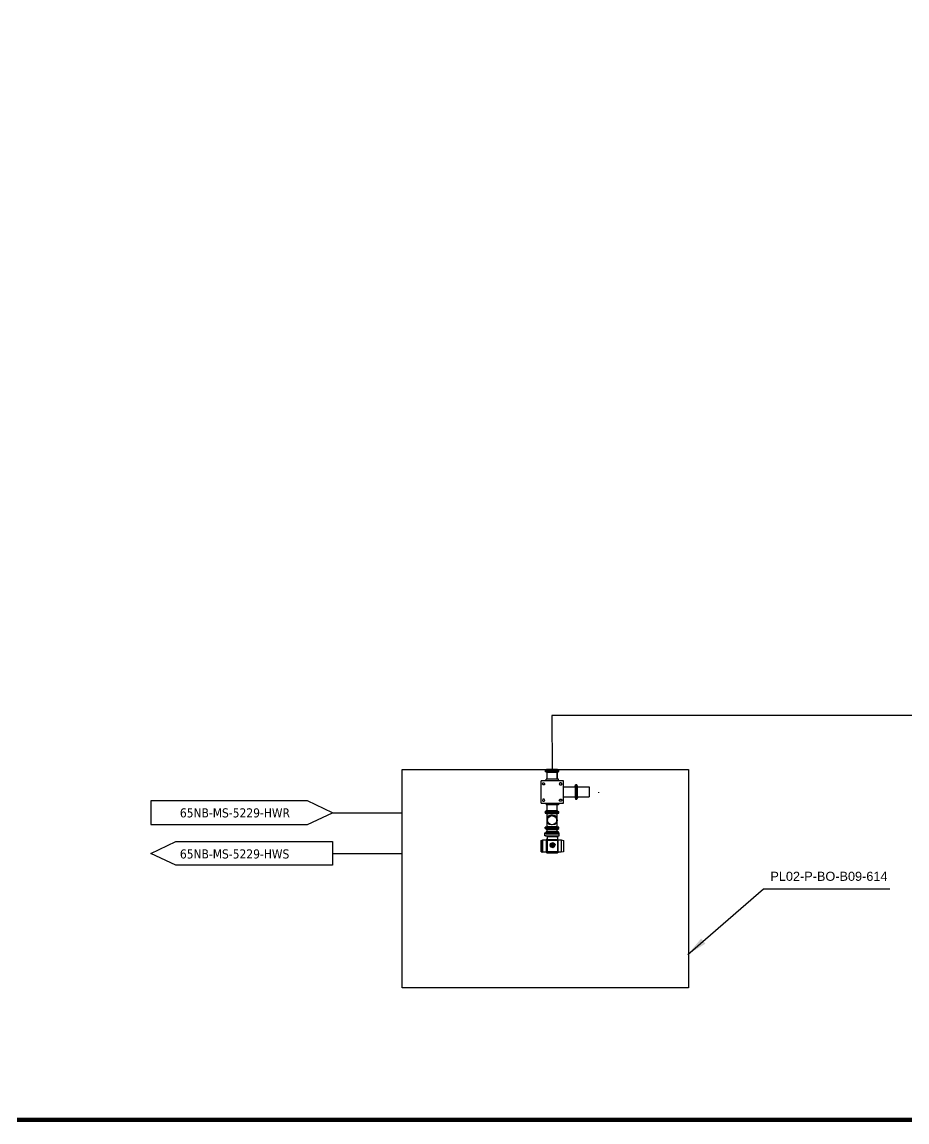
# Model space of a CAD drawing. Header units: millimetres. Extents: x 24306 to 29428, y 5751 to 9375.
# Drawn here: x 26177 to 27265, y 5751 to 7103 of the extents above; entities that cross this region are included whole.
import ezdxf

# ---------------------------------------------------------------- set-up
doc = ezdxf.new("R2010")
doc.units = ezdxf.units.MM
for name, color, linetype in [('Equipment', 123, 'Continuous'), ('HW LINE', 1, 'Continuous'), ('Reference', 6, 'Continuous')]:
    doc.layers.add(name, color=color, linetype=linetype)
doc.layers.add('TITLE TEXT', color=7, linetype='Continuous', lineweight=20)
doc.dimstyles.new('ISO-25', dxfattribs={"dimtxt": 2.5, "dimasz": 2.5, "dimexe": 1.25, "dimexo": 0.625, "dimtad": 1, "dimtxsty": 'Standard', "dimcen": 2.5, "dimadec": 0, "dimazin": 0, "dimtfac": 1, "dimtmove": 0, "dimatfit": 3, "dimfxl": 1, "dimarcsym": 0})

# ---------------------------------------------------------------- blocks, each defined once
blk = doc.blocks.new('LEEPAC')
at = {"layer": 'Equipment', "linetype": 'Continuous'}
blk.add_lwpolyline([(26644.8, 6770.2), (26996.5, 6770.2), (26996.5, 6501.8), (26644.8, 6501.8)], close=True, dxfattribs=at)
for points in [[(26835.5, 6770.2), (26822.1, 6770.2), (26820.4, 6769.6)], [(26828.8, 6768.5), (26837.2, 6768.5), (26837.2, 6769.6), (26820.4, 6769.6)], [(26820.4, 6769.6), (26820.4, 6768.5), (26822.7, 6768.5)], [(26828.8, 6768.5), (26820.4, 6768.5), (26822.7, 6768.5)], [(26828.8, 6768.5), (26820.4, 6768.5), (26820.4, 6767.9), (26837.2, 6767.9), (26837.2, 6768.5)], [(26822.1, 6766.8), (26820.4, 6767.9)], [(26821.5, 6768.5), (26821.5, 6769.1), (26822.1, 6769.1), (26822.1, 6768.5)], [(26822.1, 6768.5), (26822.1, 6767.9), (26821.5, 6767.9), (26821.5, 6768.5)], [(26822.1, 6766.8), (26835.5, 6766.8), (26837.2, 6767.9)], [(26835.5, 6770.2), (26822.7, 6770.2)], [(26822.7, 6758.4), (26822.7, 6766.8)], [(26828.8, 6768.5), (26837.2, 6768.5), (26835.5, 6768.5)], [(26835, 6758.4), (26835, 6766.8), (26835, 6758.4)], [(26835.5, 6770.2), (26837.2, 6769.6)], [(26835.5, 6768.5), (26835.5, 6769.1), (26836.6, 6769.1), (26836.6, 6768.5)], [(26837.2, 6768.5), (26835.5, 6768.5)], [(26836.6, 6768.5), (26836.6, 6767.9), (26835.5, 6767.9), (26835.5, 6768.5)], [(26842.8, 6756.2), (26815.4, 6756.2)], [(26815.4, 6728.8), (26842.8, 6728.8), (26842.8, 6756.2)], [(26815.4, 6728.8), (26815.4, 6756.2)], [(26817.1, 6752.3), (26817.6, 6754), (26819.3, 6754), (26819.9, 6752.3), (26819.3, 6751.2), (26817.6, 6751.2), (26817.1, 6752.3)], [(26821.5, 6756.2), (26821.5, 6758.4)], [(26836.6, 6756.2), (26836.6, 6758.4), (26821.5, 6758.4)], [(26841.1, 6752.3), (26840, 6754), (26838.3, 6754), (26837.7, 6752.3), (26838.3, 6751.2), (26840, 6751.2), (26841.1, 6752.3)], [(26842.8, 6748.9), (26857.3, 6748.9)], [(26857.3, 6749.5), (26857.8, 6751.2)], [(26857.3, 6749.5), (26857.3, 6735.5), (26857.8, 6733.9)], [(26858.4, 6742.2), (26858.4, 6751.2), (26857.8, 6751.2), (26857.8, 6733.9)], [(26858.4, 6751.2), (26858.4, 6748.9)], [(26858.4, 6742.2), (26858.4, 6751.2), (26858.4, 6748.9)], [(26858.4, 6742.2), (26858.4, 6733.9), (26859.5, 6733.9), (26859.5, 6751.2), (26858.4, 6751.2)], [(26858.4, 6749.5), (26858.4, 6749.5), (26858.4, 6750.1)], [(26858.4, 6750.1), (26859, 6750.1), (26859, 6749.5), (26858.4, 6749.5)], [(26860.1, 6735.5), (26860.1, 6749.5), (26859.5, 6751.2)], [(26860.1, 6748.9), (26874.6, 6748.9), (26874.6, 6736.7)], [(26842.8, 6736.7), (26857.3, 6736.7)], [(26857.8, 6733.9), (26858.4, 6733.9), (26858.4, 6736.7)], [(26858.4, 6742.2), (26858.4, 6733.9), (26858.4, 6736.7)], [(26858.4, 6735), (26858.4, 6735), (26858.4, 6735.5)], [(26858.4, 6735.5), (26859, 6735.5), (26859, 6735), (26858.4, 6735)], [(26860.1, 6735.5), (26859.5, 6733.9)], [(26860.1, 6736.7), (26874.6, 6736.7)], [(26885.8, 6742.2), (26885.8, 6741.7)], [(26817.1, 6732.2), (26817.6, 6731.1), (26819.3, 6731.1), (26819.9, 6732.2), (26819.3, 6733.9), (26817.6, 6733.9), (26817.1, 6732.2)], [(26821.5, 6728.8), (26821.5, 6726.6)], [(26836.6, 6728.8), (26836.6, 6726.6), (26821.5, 6726.6)], [(26822.7, 6719.4), (26822.7, 6726.6)], [(26835, 6719.4), (26835, 6726.6)], [(26841.1, 6732.2), (26840, 6731.1), (26838.3, 6731.1), (26837.7, 6732.2), (26838.3, 6733.9), (26840, 6733.9), (26841.1, 6732.2)], [(26835.5, 6719.4), (26822.1, 6719.4), (26820.4, 6718.2)], [(26828.8, 6717.7), (26837.2, 6717.7), (26837.2, 6718.2), (26820.4, 6718.2)], [(26820.4, 6717.7), (26820.4, 6718.2)], [(26828.8, 6717.7), (26820.4, 6717.7)], [(26835.5, 6717.7), (26820.4, 6717.7)], [(26835.5, 6717.7), (26820.4, 6717.7)], [(26828.8, 6717.7), (26820.4, 6717.7), (26820.4, 6716.6), (26837.2, 6716.6), (26837.2, 6717.7)], [(26822.1, 6716), (26820.4, 6716.6)], [(26821.5, 6717.7), (26821.5, 6717.7), (26822.1, 6717.7)], [(26822.1, 6717.7), (26822.1, 6717.1), (26821.5, 6716.6), (26821.5, 6717.1), (26821.5, 6717.7)], [(26822.1, 6716), (26835.5, 6716), (26837.2, 6716.6)], [(26822.7, 6717.7), (26822.7, 6717.7)], [(26822.7, 6717.7), (26837.2, 6717.7)], [(26822.7, 6717.7), (26837.2, 6717.7)], [(26822.7, 6699.8), (26822.7, 6716)], [(26822.7, 6707.6), (26823.2, 6711), (26825.5, 6713.8), (26828.8, 6714.3), (26832.2, 6713.8), (26834.4, 6711), (26835, 6707.6), (26834.4, 6704.8), (26832.2, 6702.6), (26828.8, 6702), (26825.5, 6702.6), (26823.2, 6704.8), (26822.7, 6707.6)], [(26823.2, 6707.6), (26824.3, 6711), (26826, 6712.6), (26828.8, 6713.8), (26831.6, 6712.6), (26833.8, 6711), (26834.4, 6707.6), (26833.8, 6704.8), (26831.6, 6703.2), (26828.8, 6702), (26826, 6703.2), (26824.3, 6704.8), (26823.2, 6707.6)], [(26828.8, 6717.7), (26837.2, 6717.7)], [(26835, 6699.8), (26835, 6716)], [(26835.5, 6719.4), (26837.2, 6718.2)], [(26835.5, 6717.7), (26836.1, 6717.7), (26836.6, 6717.7)], [(26836.6, 6717.7), (26836.6, 6717.1), (26836.1, 6716.6), (26835.5, 6717.1), (26835.5, 6717.7)], [(26835.5, 6699.8), (26822.1, 6699.8), (26820.4, 6699.2)], [(26828.8, 6698.1), (26837.2, 6698.1), (26837.2, 6699.2), (26820.4, 6699.2)], [(26820.4, 6698.1), (26820.4, 6699.2)], [(26828.8, 6698.1), (26820.4, 6698.1)], [(26835.5, 6698.1), (26820.4, 6698.1)], [(26835.5, 6698.1), (26820.4, 6698.1)], [(26828.8, 6698.1), (26820.4, 6698.1), (26820.4, 6697.6), (26837.2, 6697.6), (26837.2, 6698.1)], [(26822.1, 6696.5), (26820.4, 6697.6)], [(26821.5, 6698.1), (26821.5, 6698.7), (26822.1, 6698.7), (26822.1, 6698.1)], [(26822.1, 6698.1), (26821.5, 6697.6), (26821.5, 6698.1)], [(26822.1, 6696.5), (26835.5, 6696.5), (26837.2, 6697.6)], [(26822.7, 6698.1), (26837.2, 6698.1)], [(26822.7, 6698.1), (26837.2, 6698.1)], [(26822.7, 6693.7), (26822.7, 6696.5)], [(26828.8, 6698.1), (26837.2, 6698.1)], [(26835, 6693.7), (26835, 6696.5)], [(26835, 6693.7), (26835, 6696.5)], [(26835.5, 6699.8), (26837.2, 6699.2)], [(26835.5, 6698.1), (26835.5, 6698.7), (26836.6, 6698.7), (26836.6, 6698.1)], [(26836.6, 6698.1), (26836.1, 6697.6), (26835.5, 6698.1)], [(26815.4, 6683.1), (26817.6, 6683.6)], [(26815.4, 6683.1), (26815.4, 6669.1), (26815.4, 6683.1)], [(26817.6, 6683.6), (26821.5, 6683.6)], [(26821.5, 6668.5), (26817.6, 6668.5), (26817.6, 6683.6)], [(26819.9, 6692.5), (26837.7, 6692.5)], [(26821.5, 6688.6), (26819.9, 6688.6), (26819.9, 6692.5)], [(26821, 6688.6), (26822.7, 6688.6), (26824.3, 6687.5)], [(26821.5, 6690.9), (26821.5, 6693.7)], [(26836.6, 6690.9), (26836.6, 6693.7), (26821.5, 6693.7)], [(26836.6, 6690.9), (26821.5, 6690.9)], [(26821.5, 6688.6), (26836.6, 6688.6)], [(26822.7, 6683.6), (26822.7, 6684.2), (26821.5, 6684.2), (26821.5, 6683.6)], [(26821.5, 6683.6), (26821.5, 6683.1), (26822.7, 6683.1)], [(26822.7, 6683.6), (26821.5, 6683.6)], [(26821.5, 6683.1), (26821.5, 6669.1)], [(26835.5, 6687.5), (26822.7, 6687.5)], [(26822.7, 6687.5), (26822.7, 6683.6)], [(26835.5, 6683.6), (26822.7, 6683.6)], [(26835.5, 6683.1), (26822.7, 6683.1)], [(26822.7, 6683.1), (26822.7, 6669.1)], [(26822.7, 6683.1), (26822.7, 6669.1)], [(26833.8, 6687.5), (26835.5, 6688.6), (26837.2, 6688.6)], [(26835.5, 6687.5), (26835.5, 6683.6)], [(26836.1, 6684.2), (26835.5, 6684.2), (26835.5, 6683.6)], [(26836.6, 6683.6), (26836.6, 6683.1), (26835.5, 6683.1)], [(26835.5, 6683.6), (26836.6, 6683.6)], [(26835.5, 6683.1), (26835.5, 6669.1)], [(26835.5, 6683.1), (26835.5, 6669.1)], [(26836.1, 6684.2), (26836.1, 6683.6)], [(26840, 6683.6), (26840, 6668.5), (26836.1, 6668.5)], [(26836.1, 6683.6), (26840, 6683.6), (26842.8, 6683.1), (26842.8, 6669.1)], [(26836.1, 6683.1), (26836.1, 6669.1)], [(26836.6, 6688.6), (26837.7, 6688.6), (26837.7, 6692.5)], [(26815.4, 6669.1), (26817.6, 6668.5)], [(26822.7, 6669.1), (26821.5, 6669.1), (26821.5, 6668.5)], [(26821.5, 6668.5), (26821.5, 6668), (26822.7, 6668), (26822.7, 6668.5)], [(26822.7, 6667.4), (26822.7, 6668.5), (26821.5, 6668.5)], [(26835.5, 6669.1), (26822.7, 6669.1), (26835.5, 6669.1)], [(26835.5, 6668.5), (26822.7, 6668.5)], [(26835.5, 6667.4), (26822.7, 6667.4)], [(26826.6, 6677.5), (26827.1, 6679.1), (26829.9, 6680.3), (26831.6, 6679.1), (26832.7, 6677.5), (26831.6, 6675.2), (26829.9, 6674.1), (26827.1, 6675.2), (26826.6, 6677.5)], [(26827.1, 6677.5), (26829.4, 6679.7)], [(26829.9, 6674.7), (26827.7, 6675.2), (26827.1, 6677.5)], [(26827.7, 6677.5), (26828.2, 6678.6), (26829.9, 6679.1), (26831, 6678.6), (26831.6, 6677.5), (26831, 6675.8), (26829.9, 6675.2), (26828.2, 6675.8), (26827.7, 6677.5)], [(26827.7, 6677.5), (26828.2, 6678.6), (26829.9, 6679.1), (26831, 6678.6), (26831.6, 6677.5), (26831, 6676.4), (26829.9, 6675.8), (26828.2, 6676.4), (26827.7, 6677.5)], [(26828.2, 6677.5), (26828.2, 6678), (26829.9, 6679.1), (26830.5, 6678), (26831, 6677.5), (26830.5, 6676.4), (26829.9, 6675.8), (26828.2, 6676.4), (26828.2, 6677.5)], [(26828.2, 6677.5), (26828.8, 6678), (26829.9, 6678), (26830.5, 6677.5), (26829.9, 6676.4), (26829.9, 6676.4), (26828.8, 6676.4), (26828.2, 6677.5)], [(26828.8, 6677.5), (26829.4, 6677.5), (26829.9, 6677.5), (26829.9, 6677.5), (26829.9, 6676.9), (26829.4, 6676.9), (26828.8, 6677.5)], [(26829.4, 6679.7), (26831.6, 6679.1), (26832.2, 6676.9)], [(26829.9, 6674.7), (26832.2, 6676.9)], [(26835.5, 6669.1), (26836.6, 6669.1), (26836.6, 6668.5)], [(26835.5, 6668.5), (26835.5, 6668), (26836.1, 6668), (26836.1, 6668.5)], [(26835.5, 6667.4), (26835.5, 6668.5), (26836.6, 6668.5)], [(26842.8, 6669.1), (26840, 6668.5)]]:
    blk.add_lwpolyline(points, dxfattribs=at)

msp = doc.modelspace()

# ---------------------------------------------------------------- linework, layer by layer
msp.add_lwpolyline([(27332.7, 6250.8), (26828.8, 6250.8), (26829.1, 6184.3)])
at = {"layer": 'HW LINE'}
for p, q in [((26559.1, 6131), (26644.8, 6131)), ((26559.1, 6081.1), (26644.8, 6081.1))]:
    msp.add_line(p, q, dxfattribs=at)
at = {"layer": 'Reference'}
for points in [[(26528.3, 6145.6), (26335.9, 6145.6), (26335.9, 6116.5), (26528.3, 6116.5), (26559.1, 6131)], [(26366.7, 6095.6), (26559.1, 6095.6), (26559.1, 6066.5), (26366.7, 6066.5), (26335.9, 6081.1)]]:
    msp.add_lwpolyline(points, close=True, dxfattribs=at)
at = {"layer": 'TITLE TEXT', "ltscale": 5, "const_width": 5.38}
msp.add_lwpolyline([(29425.1, 9372.3), (29425.1, 5753.6), (24309.1, 5753.6), (24309.1, 9372.3)], close=True, dxfattribs=at)

# ---------------------------------------------------------------- block references
msp.add_blockref('LEEPAC', (0, -585.9))

# ---------------------------------------------------------------- texts
at = {"char_height": 11.166, "attachment_point": 1}
for s, insert in [('{\\fTahoma|b0|i0|c0|p34;65NB-MS-5229-HWR}', (26371.5, 6136.6)), ('{\\fTahoma|b0|i0|c0|p34;65NB-MS-5229-HWS}', (26371.5, 6086.1))]:
    msp.add_mtext_dynamic_manual_height_columns(s, width=282.315, gutter_width=8.96, heights=[0], dxfattribs=dict(at, insert=insert))
at = {"insert": (27097.2, 6058.6), "char_height": 11.166, "width": 777.184, "attachment_point": 1}
msp.add_mtext('{\\fArial|b0|i0|c0|p34;PL02-P-BO-B09-614}', dxfattribs=at)

# ---------------------------------------------------------------- leaders
at = {"linetype": 'Continuous', "lineweight": -3}
msp.add_leader([(26995.8, 5957), (27088.7, 6037.4), (27243.9, 6037.4)], dimstyle='ISO-25', override={"dimscale": 10, "dimtad": 0}, dxfattribs=at)

doc.saveas('drawing.dxf')
